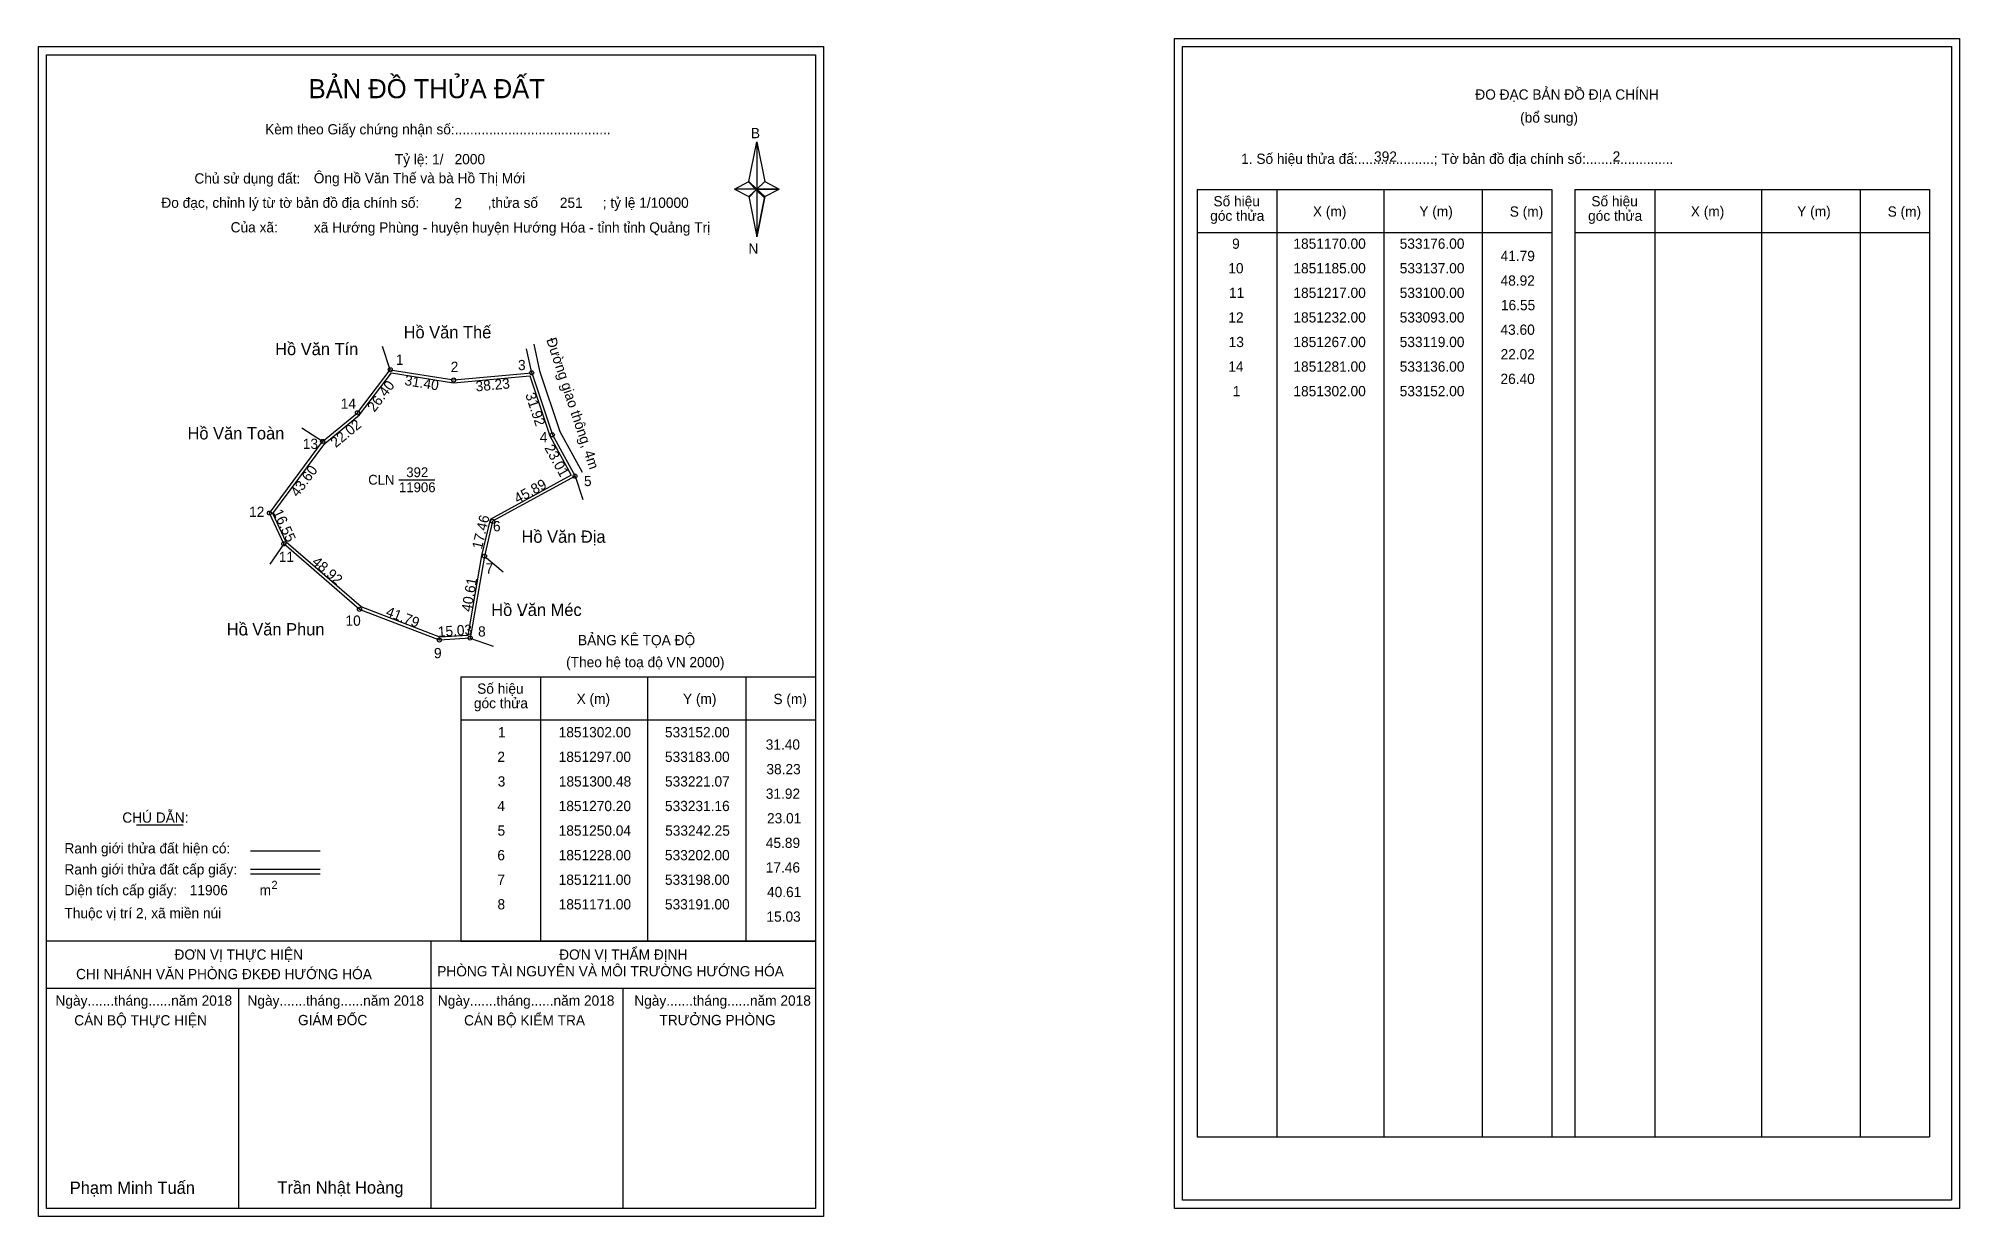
# Model space of a CAD drawing. Extents: x 532980 to 533918, y 1850889 to 1851464.
import ezdxf

# ---------------------------------------------------------------- set-up
doc = ezdxf.new("R2010")
doc.units = 0
for name, color, linetype in [('Level 1', 7, 'Continuous'), ('Level 10', 7, 'Continuous'), ('Level 11', 7, 'Continuous'), ('Level 13', 7, 'Continuous'), ('Level 27', 7, 'Continuous'), ('Level 3', 7, 'Continuous'), ('Level 36', 7, 'Continuous'), ('Level 49', 7, 'Continuous'), ('Level 53', 7, 'Continuous'), ('Level 55', 7, 'Continuous'), ('Level 6', 7, 'Continuous'), ('Level 60', 7, 'Continuous'), ('Level 63', 7, 'Continuous'), ('Level 9', 7, 'Continuous')]:
    doc.layers.add(name, color=color, linetype=linetype)

msp = doc.modelspace()

# ---------------------------------------------------------------- linework, layer by layer
at = {"layer": 'Level 1'}
for p, q in [((533538.86, 1851459.73), (533538.86, 1851459.73)), ((532984.22, 1851455.73), (532984.22, 1851455.73)), ((533327.06, 1851393.96), (533331, 1851413.24)), ((533331, 1851413.24), (533331, 1851390.19)), ((533331, 1851413.24), (533334.93, 1851393.96)), ((533320.17, 1851390.19), (533327.06, 1851393.96)), ((533327.06, 1851393.96), (533331, 1851390.19)), ((533330.7, 1851389.76), (533327.06, 1851393.52)), ((533334.64, 1851393.52), (533330.7, 1851389.76)), ((533330.7, 1851389.76), (533334.64, 1851393.52)), ((533334.93, 1851393.96), (533331, 1851390.19)), ((533331, 1851390.19), (533327.06, 1851386.51)), ((533330.7, 1851389.76), (533327.06, 1851386.07)), ((533327.06, 1851386.07), (533330.7, 1851389.76)), ((533327.06, 1851386.51), (533331, 1851366.79)), ((533334.64, 1851386.07), (533330.7, 1851389.76)), ((533331, 1851390.19), (533331, 1851366.79)), ((533331, 1851390.19), (533341.82, 1851390.19)), ((533331, 1851390.19), (533334.93, 1851386.51)), ((533334.93, 1851386.51), (533331, 1851366.79)), ((533334.93, 1851386.51), (533341.82, 1851390.19)), ((533545.93, 1851390.02), (533719.13, 1851390.02)), ((533585.11, 1850927.49), (533585.11, 1851390.02)), ((533637.25, 1850927.49), (533637.25, 1851390.02)), ((533685.2, 1851390.02), (533685.2, 1850927.49)), ((533719.13, 1851390.02), (533719.13, 1850927.49)), ((533730.44, 1851390.02), (533903.65, 1851390.02)), ((533769.62, 1850927.49), (533769.62, 1851390.02)), ((533821.77, 1850927.49), (533821.77, 1851390.02)), ((533869.71, 1851390.02), (533869.71, 1850927.49)), ((533903.65, 1851390.02), (533903.65, 1850927.49)), ((533545.93, 1851368.96), (533719.13, 1851368.96)), ((533730.44, 1851368.96), (533903.65, 1851368.96)), ((533186.41, 1851152.07), (533359.61, 1851152.07)), ((533225.59, 1851023.02), (533225.59, 1851152.07)), ((533277.73, 1851023.02), (533277.73, 1851152.07)), ((533325.67, 1851152.07), (533325.67, 1851023.02)), ((533186.41, 1851131.02), (533359.61, 1851131.02)), ((533028.05, 1851079.86), (533050.86, 1851079.86)), ((533083.78, 1851067.05), (533117.81, 1851067.05)), ((533083.78, 1851058.15), (533117.81, 1851058.15)), ((533083.78, 1851055.96), (533117.81, 1851055.96)), ((533197.87, 1851023.02), (532984.21, 1851023.02)), ((533359.61, 1851023.02), (533149.93, 1851023.02)), ((533171.91, 1850892.58), (533171.91, 1851023.02)), ((533186.41, 1851023.02), (533359.61, 1851023.02)), ((533359.61, 1850999.92), (532984.21, 1850999.92)), ((533078.06, 1850892.58), (533078.06, 1850999.92)), ((533265.76, 1850892.58), (533265.76, 1850999.92)), ((533545.93, 1850927.49), (533903.65, 1850927.49)), ((533914.26, 1850896.58), (533914.26, 1850896.58)), ((533359.61, 1850892.58), (533359.61, 1850892.58))]:
    msp.add_line(p, q, dxfattribs=at)
for points in [[(533327.06, 1851393.96), (533331, 1851413.24), (533331, 1851390.19)], [(533331, 1851390.19), (533334.93, 1851393.96), (533341.82, 1851390.19)], [(533320.17, 1851390.19), (533327.06, 1851386.51), (533331, 1851390.19)], [(533331, 1851390.19), (533331, 1851366.79), (533334.93, 1851386.51)]]:
    msp.add_lwpolyline(points, close=True, dxfattribs=at)
at = {"layer": 'Level 10'}
msp.add_line((533183, 1851297), (533221.07, 1851300.48), dxfattribs=at)
msp.add_lwpolyline([(533222.19, 1851314.54), (533224.93, 1851301.52), (533234.84, 1851271.8), (533245.75, 1851251.96)], dxfattribs=at)
for points in [[(533198, 1851211), (533191, 1851171), (533176, 1851170), (533137, 1851185), (533100, 1851217), (533093, 1851232), (533119, 1851267), (533136, 1851281), (533152, 1851302), (533183, 1851297), (533221.07, 1851300.48), (533231.16, 1851270.2), (533242.25, 1851250.04), (533202, 1851228)], [(533196.63, 1851211.28), (533189.81, 1851172.32), (533176.21, 1851171.42), (533137.73, 1851186.22), (533101.14, 1851217.86), (533094.62, 1851231.84), (533120.02, 1851266.03), (533137.02, 1851280.02), (533152.61, 1851300.48), (533182.95, 1851295.59), (533220.09, 1851298.98), (533229.87, 1851269.64), (533240.35, 1851250.59), (533200.78, 1851228.93)]]:
    msp.add_lwpolyline(points, close=True, dxfattribs=at)
at = {"layer": 'Level 11'}
for centre in [(533152, 1851302), (533221.07, 1851300.48), (533183, 1851297), (533136, 1851281), (533119, 1851267), (533231.16, 1851270.2), (533242.25, 1851250.04), (533093, 1851232), (533202, 1851228), (533100, 1851217), (533198, 1851211), (533198, 1851211), (533137, 1851185), (533176, 1851170), (533191, 1851171)]:
    msp.add_circle(centre, 1, dxfattribs=at)
at = {"layer": 'Level 27'}
for p, q in [((533152, 1851302), (533148.21, 1851313.38)), ((533221.07, 1851300.48), (533218.6, 1851312.22)), ((533119, 1851267), (533108.85, 1851273.41)), ((533242.25, 1851250.04), (533245.97, 1851238.63)), ((533100, 1851217), (533093.28, 1851207.06)), ((533198, 1851211), (533207.17, 1851203.26)), ((533191, 1851171), (533202.33, 1851167.04))]:
    msp.add_line(p, q, dxfattribs=at)
at = {"layer": 'Level 3'}
for p, q in [((533545.93, 1851390.02), (533545.93, 1850927.49)), ((533730.44, 1851390.02), (533730.44, 1850927.49)), ((533186.41, 1851152.07), (533186.41, 1851023.02))]:
    msp.add_line(p, q, dxfattribs=at)
at = {"layer": 'Level 63'}
for points in [[(532980.21, 1851459.73), (533363.61, 1851459.73), (533363.61, 1850888.58), (532980.21, 1850888.58)], [(533534.87, 1851463.73), (533918.27, 1851463.73), (533918.27, 1850892.58), (533534.87, 1850892.58)], [(533538.87, 1851459.73), (533914.27, 1851459.73), (533914.27, 1850896.58), (533538.87, 1850896.58)], [(532984.21, 1851455.73), (533359.61, 1851455.73), (533359.61, 1850892.58), (532984.21, 1850892.58)]]:
    msp.add_lwpolyline(points, close=True, dxfattribs=at)
at = {"layer": 'Level 9'}
msp.add_line((533156.26, 1851248.27), (533173.73, 1851248.27), dxfattribs=at)

# ---------------------------------------------------------------- texts
at = {"layer": 'Level 1'}
for s, height, p in [('BẢN ĐỒ THỬA ĐẤT', 9.3313, (533112.15, 1851434.54)), ('ĐO ĐẠC BẢN ĐỒ ĐỊA CHÍNH', 5, (533681.82, 1851433.85)), ('Kèm theo Giấy chứng nhận số:.........................................', 5, (533090.91, 1851416.88)), ('(bổ sung)', 5, (533703.7, 1851422.61)), ('B', 5, (533328.08, 1851415)), ('1. Số hiệu thửa đấ:....................; Tờ bản đồ địa chính số:.......................', 5, (533567.48, 1851402.49)), ('Chủ sử dụng đất:', 5, (533056.39, 1851392.89)), ('Đo đạc, chỉnh lý từ tờ bản đồ địa chính số:                  ,thửa số                 ; tỷ lệ 1/10000', 5, (533040.23, 1851381.03)), ('Số hiệu', 5, (533553.96, 1851381.75)), ('Số hiệu', 5, (533738.48, 1851381.75)), ('Của xã:', 5, (533074.07, 1851369.03)), ('góc thửa', 5, (533552.37, 1851374.69)), ('X (m)', 5, (533602.52, 1851376.8)), ('Y (m)', 5, (533654.48, 1851376.8)), ('S (m)', 5, (533698.63, 1851376.7)), ('góc thửa', 5, (533736.89, 1851374.69)), ('X (m)', 5, (533787.04, 1851376.8)), ('Y (m)', 5, (533838.99, 1851376.8)), ('S (m)', 5, (533883.15, 1851376.7)), ('N', 5, (533326.88, 1851358.66)), ('BẢNG KÊ TỌA ĐỘ', 5, (533243.67, 1851167.48)), ('(Theo hệ toạ độ VN 2000)', 5, (533237.87, 1851156.76)), ('Số hiệu', 5, (533194.44, 1851143.81)), ('góc thửa', 5, (533192.85, 1851136.75)), ('X (m)', 5, (533243, 1851138.86)), ('Y (m)', 5, (533294.95, 1851138.86)), ('S (m)', 5, (533339.11, 1851138.76)), ('CHÚ DẪN:', 5, (533021.17, 1851080.87)), ('Ranh giới thửa đất hiện có:', 5, (532992.91, 1851065.87)), ('Ranh giới thửa đất cấp giấy:', 5, (532992.91, 1851055.59)), ('Diện tích cấp giấy:', 5, (532992.91, 1851045.43)), ('m', 5, (533088.22, 1851045.47)), ('2', 4, (533094.02, 1851048.49)), ('Thuộc vị trí 2, xã miền núi', 5, (532992.91, 1851034.23)), ('ĐƠN VỊ THỰC HIỆN', 5, (533046.68, 1851013.99)), ('ĐƠN VỊ THẨM ĐỊNH', 5, (533234.49, 1851013.99)), ('CHI NHÁNH VĂN PHÒNG ĐKĐĐ HƯỚNG HÓA', 5, (532998.6, 1851004.47)), ('PHÒNG TÀI NGUYÊN VÀ MÔI TRƯỜNG HƯỚNG HÓA', 5, (533174.94, 1851005.85)), ('Ngày.......tháng......năm 2018', 5, (532988.55, 1850991.52)), ('Ngày.......tháng......năm 2018', 5, (533082.29, 1850991.52)), ('Ngày.......tháng......năm 2018', 5, (533175.24, 1850991.52)), ('Ngày.......tháng......năm 2018', 5, (533271.16, 1850991.52)), ('CÁN BỘ THỰC HIỆN', 5, (532997.71, 1850981.89)), ('GIÁM ĐỐC', 5, (533106.98, 1850982.01)), ('CÁN BỘ KIỂM TRA', 5, (533188.06, 1850981.89)), ('TRƯỞNG PHÒNG', 5, (533283.44, 1850982.01)), ('Phạm Minh Tuấn', 6, (532995.53, 1850899.66)), ('Trần Nhật Hoàng', 6, (533096.92, 1850899.76))]:
    msp.add_text(s, height=height, dxfattribs=at).set_placement(p)
at = {"layer": 'Level 11'}
msp.add_text('Tỷ lệ: 1/', height=5, dxfattribs=at).set_placement((533154.23, 1851402.25))
at = {"layer": 'Level 13'}
for s, p in [('392', (533159.83, 1851249.55)), ('CLN', (533141.23, 1851245.87)), ('11906', (533156.27, 1851242.19))]:
    msp.add_text(s, height=4.8, dxfattribs=at).set_placement(p)
at = {"layer": 'Level 36'}
for p in [(533214.58, 1851181.79), (533080.88, 1851172.28)]:
    msp.add_text('.', height=6, dxfattribs=at).set_placement(p)
at = {"layer": 'Level 49'}
for s, rotation, p in [('Đường giao thông, 4m', 288.42927, (533228.11, 1851316.69)), ('26.40', 52.69605, (533144.29, 1851280.99)), ('31.40', 350.83765, (533158.75, 1851294.52)), ('38.23', 5.22292, (533193.92, 1851291.36)), ('31.92', 288.42927, (533217.87, 1851289.84)), ('22.02', 39.47246, (533125.4, 1851263.72)), ('23.01', 298.81516, (533227.14, 1851263.82)), ('43.60', 53.39293, (533106.84, 1851239.53)), ('45.89', 28.70413, (533214.21, 1851236.51)), ('16.55', 295.01689, (533094.54, 1851232.49)), ('17.46', 76.75948, (533196.73, 1851214.09)), ('48.92', 319.14462, (533113.38, 1851207.55)), ('40.61', 80.07375, (533191.57, 1851183.54)), ('41.79', 338.96249, (533149.46, 1851181.92)), ('15.03', 3.81407, (533175.41, 1851171.56))]:
    msp.add_text(s, height=5, rotation=rotation, dxfattribs=at).set_placement(p)
at = {"layer": 'Level 53'}
for s, p in [('9', (533563.08, 1851361.04)), ('1851170.00', (533593.01, 1851361.04)), ('533176.00', (533644.9, 1851361.04)), ('41.79', (533694.16, 1851355.04)), ('10', (533561.21, 1851349.04)), ('1851185.00', (533593.01, 1851349.04)), ('533137.00', (533644.9, 1851349.04)), ('48.92', (533694.15, 1851343.04)), ('11', (533561.53, 1851337.04)), ('1851217.00', (533593.01, 1851337.04)), ('533100.00', (533644.9, 1851337.04)), ('12', (533561.23, 1851325.04)), ('1851232.00', (533593.01, 1851325.04)), ('533093.00', (533644.9, 1851325.04)), ('16.55', (533694.33, 1851331.04)), ('43.60', (533694.11, 1851319.04)), ('13', (533561.38, 1851313.04)), ('1851267.00', (533593.01, 1851313.04)), ('533119.00', (533644.9, 1851313.04)), ('22.02', (533694.15, 1851307.04)), ('14', (533561.2, 1851301.04)), ('1851281.00', (533593.01, 1851301.04)), ('533136.00', (533644.9, 1851301.04)), ('26.40', (533694.11, 1851295.04)), ('1', (533563.37, 1851289.04)), ('1851302.00', (533593.01, 1851289.04)), ('533152.00', (533644.9, 1851289.04)), ('1', (533204.6, 1851122.52)), ('1851302.00', (533234.24, 1851122.52)), ('533152.00', (533286.13, 1851122.52)), ('31.40', (533335.34, 1851116.52)), ('2', (533204.3, 1851110.52)), ('1851297.00', (533234.24, 1851110.52)), ('533183.00', (533286.13, 1851110.52)), ('3', (533204.46, 1851098.52)), ('1851300.48', (533234.32, 1851098.52)), ('533221.07', (533286.16, 1851098.52)), ('38.23', (533335.69, 1851104.52)), ('31.92', (533335.38, 1851092.52)), ('4', (533204.28, 1851086.52)), ('1851270.20', (533234.24, 1851086.52)), ('533231.16', (533286.14, 1851086.52)), ('23.01', (533335.98, 1851080.52)), ('5', (533204.39, 1851074.52)), ('1851250.04', (533234.24, 1851074.52)), ('533242.25', (533286.24, 1851074.52)), ('6', (533204.29, 1851062.52)), ('1851228.00', (533234.24, 1851062.52)), ('533202.00', (533286.13, 1851062.52)), ('45.89', (533335.39, 1851068.52)), ('7', (533204.31, 1851050.52)), ('1851211.00', (533234.24, 1851050.52)), ('533198.00', (533286.13, 1851050.52)), ('17.46', (533335.36, 1851056.52)), ('40.61', (533335.98, 1851044.52)), ('8', (533204.36, 1851038.52)), ('1851171.00', (533234.24, 1851038.52)), ('533191.00', (533286.13, 1851038.52)), ('15.03', (533335.69, 1851032.52))]:
    msp.add_text(s, height=5, dxfattribs=at).set_placement(p)
at = {"layer": 'Level 55'}
for s, height, p in [('377', 0.22, (533151.76, 1851301.78)), ('378', 0.22, (533151.77, 1851301.78)), ('378', 0.22, (533151.77, 1851301.78)), ('1', 0.8, (533151.78, 1851302)), ('377', 0.22, (533220.83, 1851300.26)), ('3', 0.8, (533220.82, 1851300.48)), ('0', 0.22, (533220.99, 1851300.26)), ('377', 0.22, (533182.76, 1851296.78)), ('2', 0.8, (533182.73, 1851297)), ('14', 0.8, (533135.43, 1851281)), ('378', 0.22, (533135.77, 1851280.78)), ('378', 0.22, (533135.77, 1851280.78)), ('13', 0.8, (533118.46, 1851267)), ('388', 0.22, (533118.77, 1851266.78)), ('378', 0.22, (533118.77, 1851266.78)), ('388', 0.22, (533118.77, 1851266.78)), ('378', 0.22, (533118.77, 1851266.78)), ('4', 0.8, (533230.88, 1851270.2)), ('0', 0.22, (533231.08, 1851269.98)), ('5', 0.8, (533241.99, 1851250.04)), ('0', 0.22, (533242.17, 1851249.82)), ('0', 0.22, (533242.17, 1851249.82)), ('12', 0.8, (533092.43, 1851232)), ('388', 0.22, (533092.77, 1851231.78)), ('388', 0.22, (533092.77, 1851231.78)), ('6', 0.8, (533201.73, 1851228)), ('0', 0.22, (533201.92, 1851227.78)), ('11', 0.8, (533099.48, 1851217)), ('388', 0.22, (533099.77, 1851216.78)), ('388', 0.22, (533099.77, 1851216.78)), ('0', 0.22, (533099.92, 1851216.78)), ('7', 0.8, (533197.73, 1851211)), ('0', 0.22, (533197.92, 1851210.78)), ('0', 0.22, (533197.92, 1851210.78)), ('10', 0.8, (533136.43, 1851185)), ('0', 0.22, (533136.92, 1851184.78)), ('9', 0.8, (533175.73, 1851170)), ('0', 0.22, (533175.92, 1851169.78)), ('8', 0.8, (533190.74, 1851171)), ('0', 0.22, (533190.92, 1851170.78)), ('0', 0.22, (533190.92, 1851170.78))]:
    msp.add_text(s, height=height, dxfattribs=at).set_placement(p)
at = {"layer": 'Level 6'}
for s, p in [('2000', (533183.42, 1851402.29)), ('392', (533632.38, 1851403.57)), ('2', (533748.87, 1851403.61)), ('Ông Hồ Văn Thế và bà Hồ Thị Mới', (533114.66, 1851393.03)), ('2', (533183.26, 1851380.85)), ('251', (533234.82, 1851381.01)), ('xã Hướng Phùng - huyện huyện Hướng Hóa - tỉnh tỉnh Quảng Trị', (533114.69, 1851368.95)), ('11906', (533054.1, 1851045.44))]:
    msp.add_text(s, height=5, dxfattribs=at).set_placement(p)
at = {"layer": 'Level 60'}
for s, p in [('Hồ Văn Thế', (533158.53, 1851317.32)), ('Hồ Văn Tín', (533095.81, 1851309.11)), ('Hồ Văn Toàn', (533053.01, 1851267.97)), ('Hồ Văn Địa', (533216.09, 1851217.51)), ('Hồ Văn Méc', (533201.31, 1851181.79)), ('Hồ Văn Phun', (533072.16, 1851172.28))]:
    msp.add_text(s, height=6, dxfattribs=at).set_placement(p)
at = {"layer": 'Level 9'}
for s, p in [('1', (533154.75, 1851304.38)), ('2', (533181.53, 1851300.9)), ('3', (533214.38, 1851301.78)), ('14', (533127.82, 1851282.94)), ('4', (533225.04, 1851266.61)), ('13', (533109.32, 1851263.33)), ('5', (533246.6, 1851245.18)), ('12', (533083.09, 1851230.15)), ('6', (533202.17, 1851223.1)), ('11', (533097.6, 1851208.16)), ('7', (533198.5, 1851202.48)), ('10', (533130.15, 1851177.01)), ('8', (533194.88, 1851171.74)), ('9', (533173.35, 1851161.17))]:
    msp.add_text(s, height=5, dxfattribs=at).set_placement(p)

doc.saveas('drawing.dxf')
